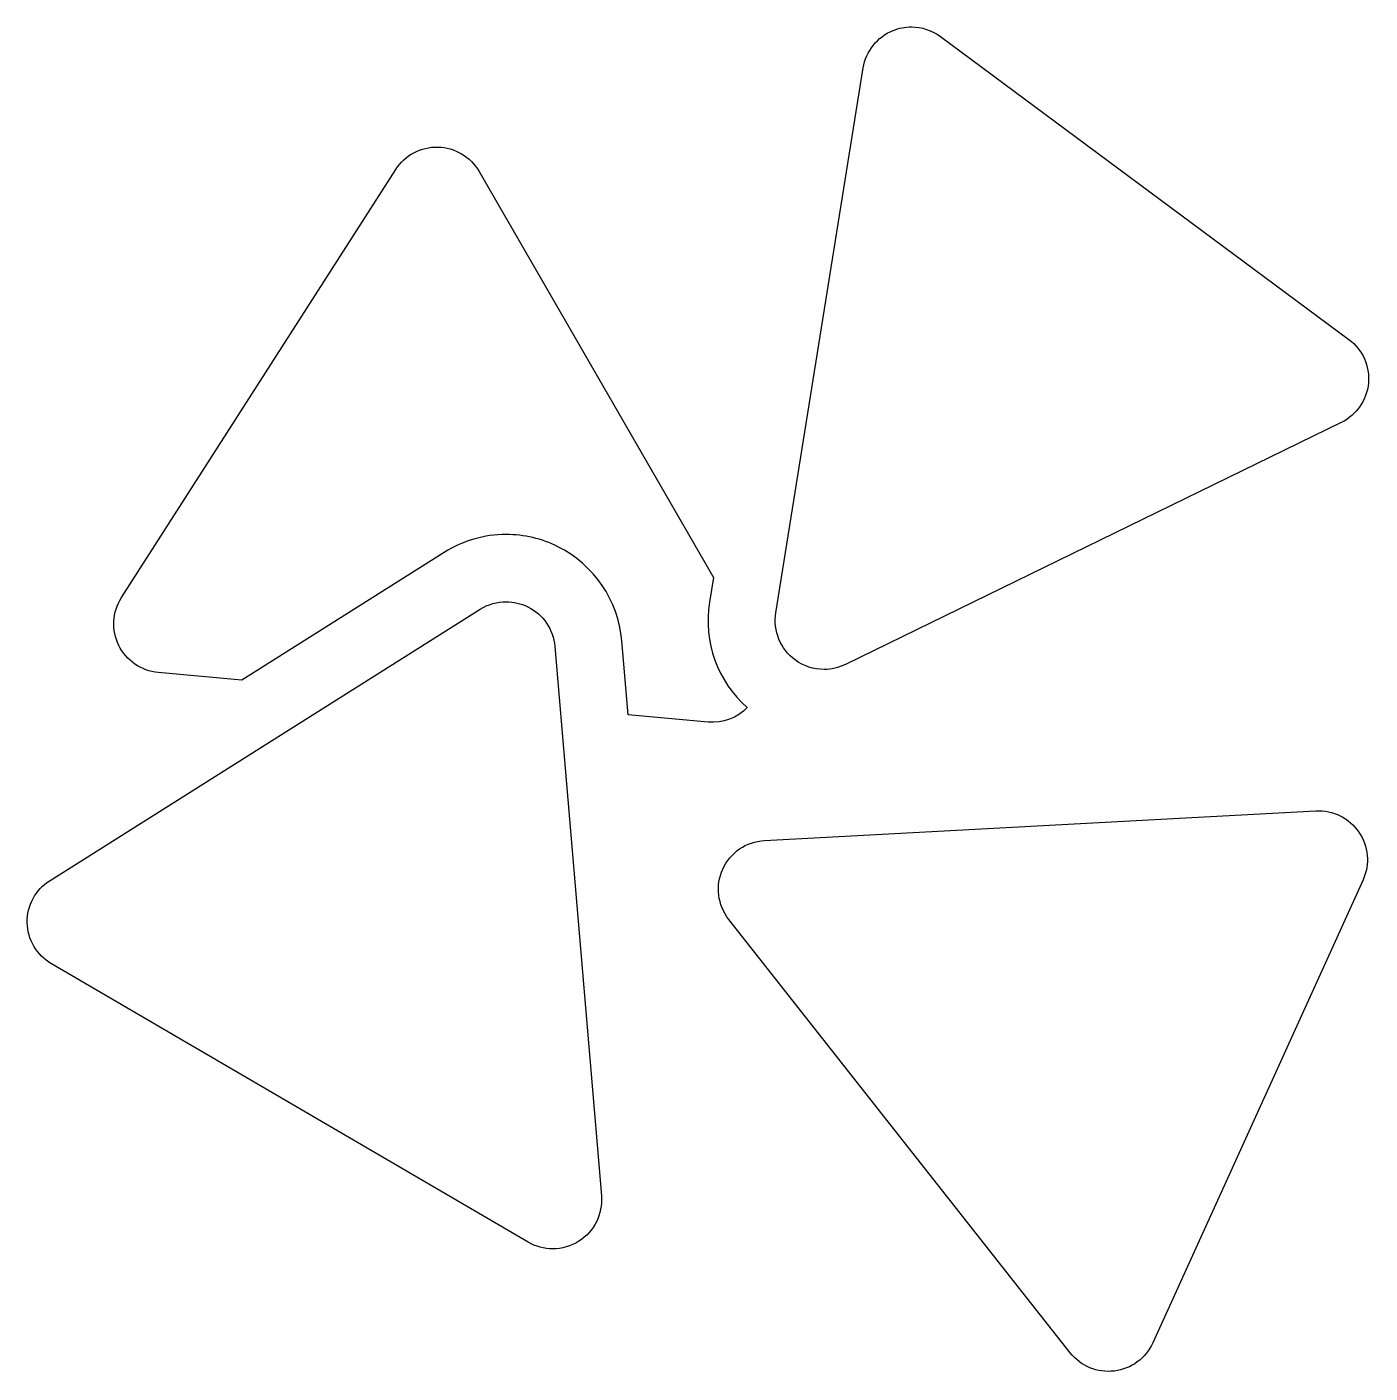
# Model space of a CAD drawing. Header units: centimetres. Extents: x -6.4 to 6.7, y -6.4 to 6.6.
import ezdxf

# ---------------------------------------------------------------- set-up
doc = ezdxf.new("R2010")
doc.units = ezdxf.units.CM
doc.header["$MEASUREMENT"] = 0
doc.layers.add('Layer 1', color=7, linetype='Continuous')

msp = doc.modelspace()

# ---------------------------------------------------------------- linework, layer by layer
at = {"layer": 'Layer 1'}
for points, knots in [([(6.44993, 3.58677), (6.44993, 3.58677), (2.49566, 6.52153), (2.49566, 6.52153), (2.49566, 6.52153), (2.41276, 6.58289), (2.31381, 6.61458), (2.21387, 6.61458), (2.21387, 6.61458), (2.15386, 6.61458), (2.09346, 6.60312), (2.03615, 6.57981), (2.03615, 6.57981), (1.88311, 6.5175), (1.77374, 6.37994), (1.74744, 6.21696), (1.74744, 6.21696), (1.74744, 6.21696), (0.90175, 0.93836), (0.90175, 0.93836), (0.90175, 0.93836), (0.87373, 0.76413), (0.94498, 0.58885), (1.08701, 0.48394), (1.08701, 0.48394), (1.16988, 0.42258), (1.26865, 0.3911), (1.36818, 0.3911), (1.36818, 0.3911), (1.43872, 0.3911), (1.50955, 0.4069), (1.57535, 0.43902), (1.57535, 0.43902), (1.57535, 0.43902), (6.37579, 2.78304), (6.37579, 2.78304), (6.37579, 2.78304), (6.52414, 2.85532), (6.62376, 2.99987), (6.639, 3.16415), (6.639, 3.16415), (6.65427, 3.32819), (6.58265, 3.48864), (6.44993, 3.58677)], [0, 0, 0, 0, 0.08333333, 0.08333333, 0.08333333, 0.08333333, 0.16666667, 0.16666667, 0.16666667, 0.16666667, 0.25, 0.25, 0.25, 0.25, 0.33333333, 0.33333333, 0.33333333, 0.33333333, 0.41666667, 0.41666667, 0.41666667, 0.41666667, 0.5, 0.5, 0.5, 0.5, 0.58333333, 0.58333333, 0.58333333, 0.58333333, 0.66666667, 0.66666667, 0.66666667, 0.66666667, 0.75, 0.75, 0.75, 0.75, 0.83333333, 0.83333333, 0.83333333, 0.83333333, 1, 1, 1, 1]), ([(0.25874, 1.04137), (0.25874, 1.04137), (0.29703, 1.28024), (0.29703, 1.28024), (0.29703, 1.28024), (0.29703, 1.28024), (-1.97244, 5.21483), (-1.97244, 5.21483), (-1.97244, 5.21483), (-2.05507, 5.35768), (-2.20599, 5.44732), (-2.37088, 5.45116), (-2.37088, 5.45116), (-2.53577, 5.455), (-2.69055, 5.37234), (-2.77953, 5.23349), (-2.77953, 5.23349), (-2.77953, 5.23349), (-5.43454, 1.08649), (-5.43454, 1.08649), (-5.43454, 1.08649), (-5.52349, 0.94745), (-5.53371, 0.77216), (-5.46079, 0.62381), (-5.46079, 0.62381), (-5.38829, 0.47564), (-5.24375, 0.37603), (-5.07926, 0.36118), (-5.07926, 0.36118), (-5.07926, 0.36118), (-4.26979, 0.28821), (-4.26979, 0.28821), (-4.26979, 0.28821), (-4.26979, 0.28821), (-2.30917, 1.52474), (-2.30917, 1.52474), (-2.30917, 1.52474), (-2.12941, 1.63803), (-1.92222, 1.69791), (-1.70984, 1.69791), (-1.70984, 1.69791), (-1.53725, 1.69791), (-1.36419, 1.65732), (-1.20877, 1.58006), (-1.20877, 1.58006), (-0.86021, 1.40626), (-0.62322, 1.05738), (-0.59015, 0.66928), (-0.59015, 0.66928), (-0.59015, 0.66928), (-0.5293, -0.04904), (-0.5293, -0.04904), (-0.5293, -0.04904), (-0.5293, -0.04904), (0.24516, -0.11886), (0.24516, -0.11886), (0.24516, -0.11886), (0.38798, -0.1318), (0.52718, -0.07899), (0.62523, 0.02121), (0.62523, 0.02121), (0.33679, 0.27482), (0.19714, 0.65712), (0.25874, 1.04137)], [0, 0, 0, 0, 0.05882353, 0.05882353, 0.05882353, 0.05882353, 0.11764706, 0.11764706, 0.11764706, 0.11764706, 0.17647059, 0.17647059, 0.17647059, 0.17647059, 0.23529412, 0.23529412, 0.23529412, 0.23529412, 0.29411765, 0.29411765, 0.29411765, 0.29411765, 0.35294118, 0.35294118, 0.35294118, 0.35294118, 0.41176471, 0.41176471, 0.41176471, 0.41176471, 0.47058824, 0.47058824, 0.47058824, 0.47058824, 0.52941176, 0.52941176, 0.52941176, 0.52941176, 0.58823529, 0.58823529, 0.58823529, 0.58823529, 0.64705882, 0.64705882, 0.64705882, 0.64705882, 0.70588235, 0.70588235, 0.70588235, 0.70588235, 0.76470588, 0.76470588, 0.76470588, 0.76470588, 0.82352941, 0.82352941, 0.82352941, 0.82352941, 0.88235294, 0.88235294, 0.88235294, 0.88235294, 1, 1, 1, 1]), ([(-1.23899, 0.61428), (-1.25299, 0.77853), (-1.35178, 0.92374), (-1.49931, 0.99729), (-1.49931, 0.99729), (-1.56588, 1.03036), (-1.63803, 1.04679), (-1.70987, 1.04679), (-1.70987, 1.04679), (-1.79763, 1.04679), (-1.88508, 1.02232), (-1.96178, 0.974), (-1.96178, 0.974), (-1.96178, 0.974), (-6.12675, -1.65278), (-6.12675, -1.65278), (-6.12675, -1.65278), (-6.26664, -1.74075), (-6.35016, -1.89527), (-6.3472, -2.06037), (-6.3472, -2.06037), (-6.34466, -2.2255), (-6.25563, -2.37702), (-6.1132, -2.46034), (-6.1132, -2.46034), (-6.1132, -2.46034), (-1.49715, -5.15666), (-1.49715, -5.15666), (-1.49715, -5.15666), (-1.42352, -5.19968), (-1.34115, -5.22119), (-1.25892, -5.22119), (-1.25892, -5.22119), (-1.17118, -5.22119), (-1.08353, -5.19672), (-1.00669, -5.14816), (-1.00669, -5.14816), (-0.85749, -5.05405), (-0.77312, -4.88448), (-0.78793, -4.70877), (-0.78793, -4.70877), (-0.78793, -4.70877), (-1.23899, 0.61428), (-1.23899, 0.61428)], [0, 0, 0, 0, 0.08333333, 0.08333333, 0.08333333, 0.08333333, 0.16666667, 0.16666667, 0.16666667, 0.16666667, 0.25, 0.25, 0.25, 0.25, 0.33333333, 0.33333333, 0.33333333, 0.33333333, 0.41666667, 0.41666667, 0.41666667, 0.41666667, 0.5, 0.5, 0.5, 0.5, 0.58333333, 0.58333333, 0.58333333, 0.58333333, 0.66666667, 0.66666667, 0.66666667, 0.66666667, 0.75, 0.75, 0.75, 0.75, 0.83333333, 0.83333333, 0.83333333, 0.83333333, 1, 1, 1, 1]), ([(6.13116, -0.97925), (6.13116, -0.97925), (0.79237, -1.26622), (0.79237, -1.26622), (0.79237, -1.26622), (0.61603, -1.27577), (0.46003, -1.38258), (0.38713, -1.54327), (0.38713, -1.54327), (0.31463, -1.70393), (0.33752, -1.8917), (0.44648, -2.03032), (0.44648, -2.03032), (0.44648, -2.03032), (3.75091, -6.22796), (3.75091, -6.22796), (3.75091, -6.22796), (3.85307, -6.35766), (4.01544, -6.42465), (4.17906, -6.40473), (4.17906, -6.40473), (4.34273, -6.38502), (4.48431, -6.28114), (4.55252, -6.13086), (4.55252, -6.13086), (4.55252, -6.13086), (6.58693, -1.64628), (6.58693, -1.64628), (6.58693, -1.64628), (6.65514, -1.49578), (6.63993, -1.32092), (6.54663, -1.18461), (6.54663, -1.18461), (6.45335, -1.04809), (6.29605, -0.97031), (6.13116, -0.97925)], [0, 0, 0, 0, 0.1, 0.1, 0.1, 0.1, 0.2, 0.2, 0.2, 0.2, 0.3, 0.3, 0.3, 0.3, 0.4, 0.4, 0.4, 0.4, 0.5, 0.5, 0.5, 0.5, 0.6, 0.6, 0.6, 0.6, 0.7, 0.7, 0.7, 0.7, 0.8, 0.8, 0.8, 0.8, 1, 1, 1, 1])]:
    msp.add_open_spline(points, degree=3, knots=knots, dxfattribs=at)

doc.saveas('drawing.dxf')
